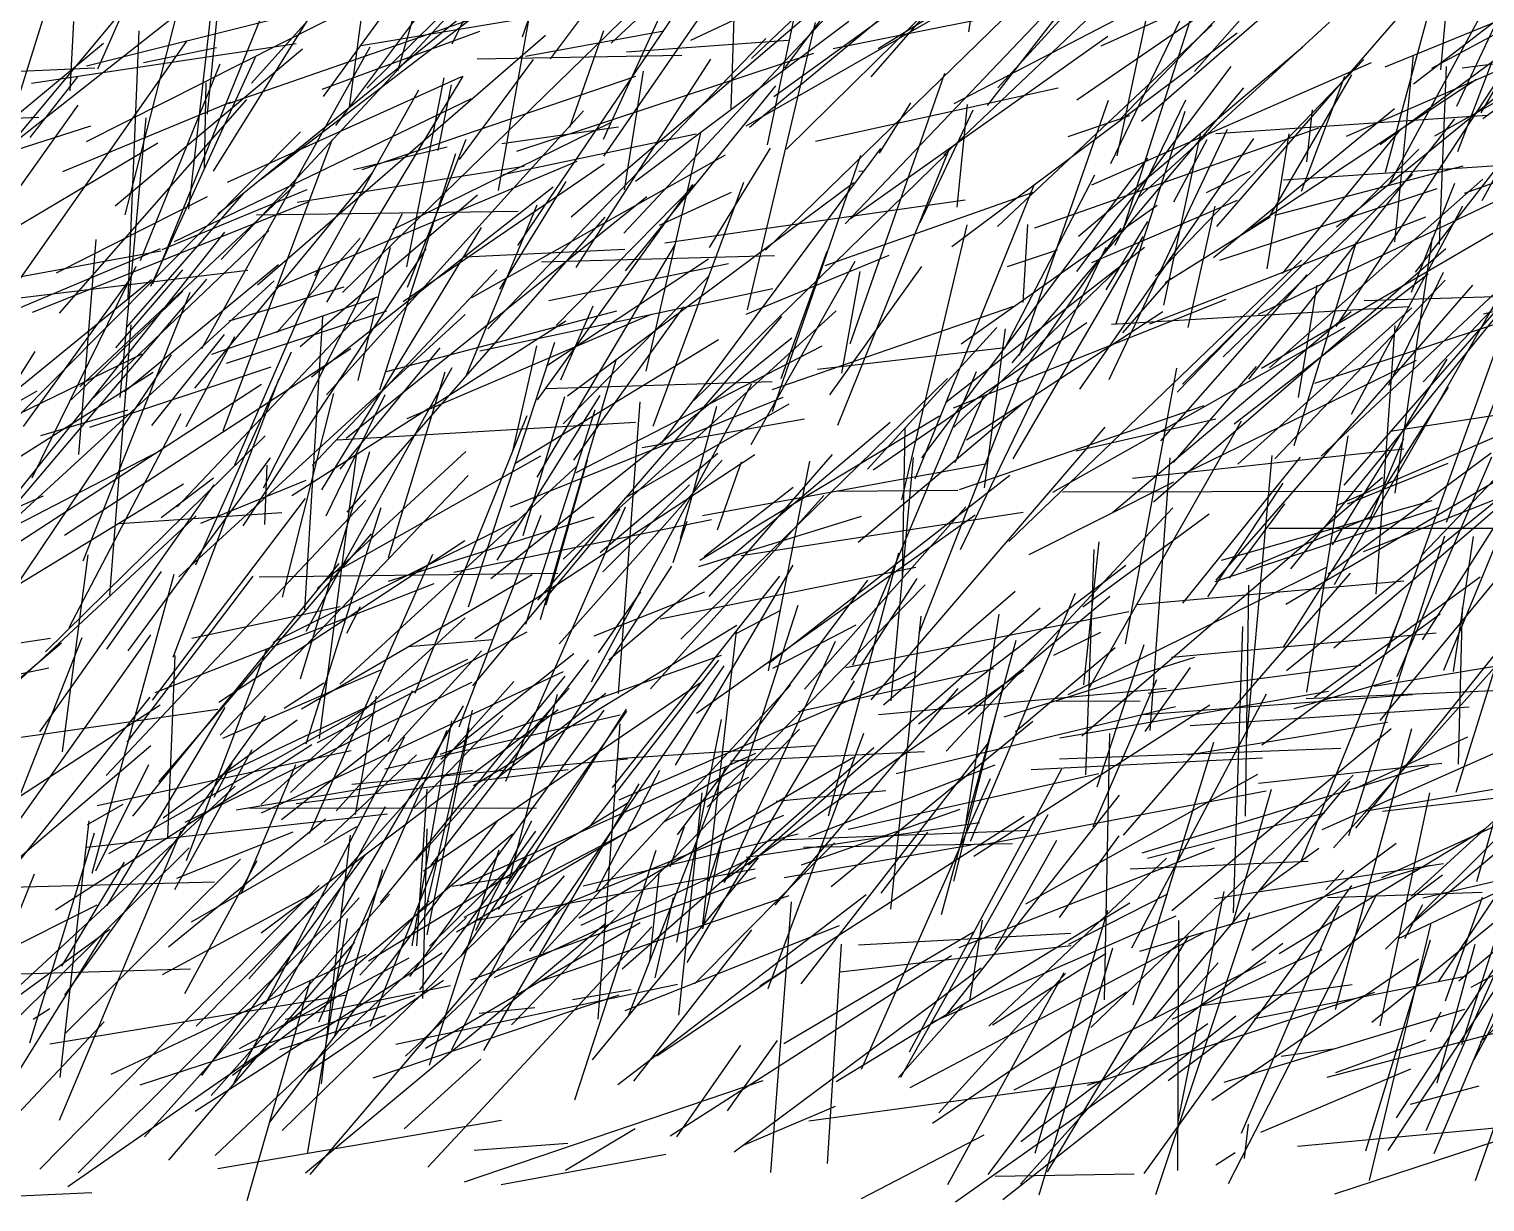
# Model space of a CAD drawing. Header units: metres. Extents: x 0 to 1019, y 0 to 619.
# Drawn here: x 715.5 to 811.9, y 0.5 to 78.1 of the extents above; entities that cross this region are included whole.
import ezdxf

# ---------------------------------------------------------------- set-up
doc = ezdxf.new("R2010")
doc.units = ezdxf.units.M

msp = doc.modelspace()

# ---------------------------------------------------------------- linework, layer by layer
at = {"color": 72}
for p, q in [((748.192, 77.597), (754.106, 94.63)), ((742.604, 70.066), (743.5, 74.413)), ((733.216, 26.878), (751.215, 29.12)), ((793.969, 20.604), (809.119, 22.911)), ((756.963, 15.35), (758.176, 20.668)), ((741.76, 10.694), (755.969, 19.004)), ((801.989, 9.089), (807.936, 11.245))]:
    msp.add_line(p, q, dxfattribs=at)
at = {"color": 24}
for p, q in [((771.257, 74.931), (787.878, 94.016)), ((793.901, 62.987), (805.871, 72.85)), ((794.954, 41.789), (798.624, 46.695)), ((744.327, 19.354), (755.728, 25.308))]:
    msp.add_line(p, q, dxfattribs=at)
at = {"color": 246}
for p, q in [((714.701, 73.057), (720.753, 92.556)), ((741.094, 34.185), (748.497, 52.548)), ((754.15, 27.947), (765.2, 41.914)), ((759.078, 16.356), (770.154, 34.983)), ((806.006, 6.08), (814.94, 19.74)), ((780.707, 7.936), (797.391, 16.431))]:
    msp.add_line(p, q, dxfattribs=at)
at = {"color": 82}
for p, q in [((737.893, 74.191), (756.505, 92.593)), ((707.308, 62.081), (722.108, 79.775)), ((727.159, 68.873), (727.269, 74.543)), ((736.207, 19.6), (744.282, 33.336)), ((717.917, 14.202), (731.186, 32.687)), ((791.134, 19.81), (805.661, 31.833)), ((764.971, 27.032), (772.223, 27.75)), ((801.443, 20.664), (811.665, 21.008))]:
    msp.add_line(p, q, dxfattribs=at)
at = {"color": 136}
for p, q in [((743.534, 77.133), (751.195, 92.703)), ((722.1, 60.29), (722.817, 77.994)), ((791.853, 54.609), (807.485, 70.168)), ((763.313, 50.621), (770.197, 62.741)), ((772.9, 28.872), (791.39, 33.293))]:
    msp.add_line(p, q, dxfattribs=at)
at = {"color": 14}
for p, q in [((750.039, 76.141), (762.944, 93.328)), ((731.93, 58.035), (737.456, 64.279)), ((710.414, 41.644), (727.304, 61.557)), ((707.42, 49.235), (716.074, 54.169)), ((762.311, 38.127), (765.271, 39.678)), ((720.811, 23.578), (738.033, 33.301)), ((719.412, 25.492), (721.765, 26.831))]:
    msp.add_line(p, q, dxfattribs=at)
at = {"color": 96}
for p, q in [((763.343, 76.159), (781.348, 93.29)), ((726.123, 66.197), (727.829, 81.253))]:
    msp.add_line(p, q, dxfattribs=at)
at = {"color": 85}
for p, q in [((777.72, 77.912), (780.017, 92.832)), ((728.775, 58.8), (736.395, 61.049)), ((753.195, 12.609), (754.646, 32.155)), ((810.934, 14.743), (816.162, 17.566))]:
    msp.add_line(p, q, dxfattribs=at)
at = {"color": 154}
for p, q in [((778.955, 73.045), (794.432, 93.011)), ((723.593, 61.105), (730.521, 76.234)), ((742.04, 9.569), (746.649, 23.813))]:
    msp.add_line(p, q, dxfattribs=at)
at = {"color": 86}
for p, q in [((792.634, 75.284), (808.181, 92.904)), ((797.96, 65.801), (810.405, 69.052)), ((809.302, 45.483), (815.14, 60.067)), ((703.299, 25.332), (717.696, 37.504)), ((770.424, 17.542), (784.466, 18.307))]:
    msp.add_line(p, q, dxfattribs=at)
at = {"color": 126}
msp.add_line((736.745, 72.967), (739.118, 90.577), dxfattribs=at)
at = {"color": 39}
for p, q in [((754.045, 77.175), (768.475, 90.617)), ((807.765, 54.765), (820.228, 67.887)), ((753.325, 43.473), (761.109, 50.045)), ((799.672, 22.992), (806.303, 39.41))]:
    msp.add_line(p, q, dxfattribs=at)
at = {"color": 57}
for p, q in [((761.988, 72.834), (762.538, 90.105)), ((727.341, 72.465), (728, 79.132)), ((764.693, 54.258), (780.684, 59.779)), ((784.333, 17.573), (790.872, 20.905)), ((710.065, 0.702), (719.701, 1.141))]:
    msp.add_line(p, q, dxfattribs=at)
at = {"color": 9}
for p, q in [((779.628, 74.207), (794.001, 89.943)), ((731.194, 13.618), (740.4, 31.31)), ((762.186, 3.842), (778.536, 16.02))]:
    msp.add_line(p, q, dxfattribs=at)
at = {"color": 239}
for p, q in [((735.029, 73.631), (746.539, 89.425)), ((719.116, 42.922), (726.211, 60.696)), ((785.264, 39.896), (793.614, 46.029))]:
    msp.add_line(p, q, dxfattribs=at)
at = {"color": 130}
for p, q in [((807.121, 74.489), (825.856, 88.872)), ((715.699, 74.52), (733.21, 77.149)), ((769.874, 65.576), (786.914, 77.636)), ((749.92, 60.138), (761.805, 62.585)), ((757.949, 4.892), (776.564, 16.834)), ((761.753, 6.558), (765.047, 11.208))]:
    msp.add_line(p, q, dxfattribs=at)
at = {"color": 38}
for p, q in [((727.754, 68.705), (740.107, 88.551)), ((712.297, 37.719), (724.975, 56.553)), ((725.867, 25.646), (744.841, 34.909))]:
    msp.add_line(p, q, dxfattribs=at)
at = {"color": 48}
for p, q in [((753.566, 69.693), (766.492, 88.446)), ((739.936, 75.328), (742.766, 85.092)), ((799.455, 4.226), (816.408, 5.787))]:
    msp.add_line(p, q, dxfattribs=at)
at = {"color": 143}
for p, q in [((764.803, 73.631), (784.446, 87.849)), ((773.281, 46.964), (777.612, 65.144))]:
    msp.add_line(p, q, dxfattribs=at)
at = {"color": 124}
for p, q in [((765.647, 70.158), (783.606, 87.889)), ((776.062, 69.771), (790.696, 83.642)), ((753.076, 21.105), (757.261, 29.076)), ((809.237, 13.828), (811.689, 20.678)), ((741.931, 2.834), (756.752, 18.714))]:
    msp.add_line(p, q, dxfattribs=at)
at = {"color": 222}
for p, q in [((771.719, 76.811), (789.373, 87.727)), ((796.88, 59.237), (812.948, 66.901)), ((811.328, 21.732), (816.777, 40.842))]:
    msp.add_line(p, q, dxfattribs=at)
at = {"color": 88}
for p, q in [((720.095, 75.481), (724.722, 85.882)), ((752.925, 37.975), (760.254, 40.887)), ((777.546, 25.634), (779.717, 39.399)), ((746.41, 28.495), (753.694, 34.172)), ((754.441, 29.86), (767.617, 30.716)), ((808.255, 11.801), (808.951, 13.091))]:
    msp.add_line(p, q, dxfattribs=at)
at = {"color": 252}
msp.add_line((735.83, 71.727), (746.985, 86.58), dxfattribs=at)
at = {"color": 245}
for p, q in [((805.568, 67.918), (815.468, 86.221)), ((721.234, 66.42), (733.642, 76.787)), ((740.532, 62.365), (742.994, 74.865)), ((746.697, 60.889), (751.073, 68.025)), ((801.838, 23.948), (819.228, 43.451)), ((755.55, 8.509), (763.368, 18.521))]:
    msp.add_line(p, q, dxfattribs=at)
at = {"color": 19}
msp.add_line((746.603, 67.427), (749.748, 85.066), dxfattribs=at)
at = {"color": 250}
for p, q in [((763.209, 71.619), (779.373, 85.032)), ((729.149, 49.27), (734.809, 62.294)), ((753.492, 42.202), (759.244, 47.947)), ((764.739, 35.824), (770.269, 38.688)), ((779.462, 17.225), (783.543, 24.451)), ((779.037, 12.154), (790.793, 23.269)), ((701.598, 10.942), (720.041, 20.169))]:
    msp.add_line(p, q, dxfattribs=at)
at = {"color": 160}
for p, q in [((787.097, 69.206), (794.839, 85.198)), ((760.086, 45.923), (778.916, 49.378)), ((799.233, 33.165), (805.686, 35.033)), ((728.029, 2.736), (746.8, 5.94))]:
    msp.add_line(p, q, dxfattribs=at)
at = {"color": 30}
for p, q in [((787.729, 72.151), (800.125, 85.044)), ((787.403, 63.808), (792.078, 73.418))]:
    msp.add_line(p, q, dxfattribs=at)
at = {"color": 189}
for p, q in [((808.341, 75.516), (826.884, 85.504)), ((736.525, 51.039), (756.406, 67.037)), ((761.087, 44.991), (762.675, 49.472)), ((730.757, 41.88), (750.526, 42.116)), ((763.882, 14.821), (781.382, 26.047)), ((745.311, 13.022), (749.001, 13.387))]:
    msp.add_line(p, q, dxfattribs=at)
at = {"color": 64}
for p, q in [((811.681, 66.77), (821.612, 84.956)), ((804.925, 70.474), (822.511, 83.476)), ((728.673, 67.985), (744.184, 74.971)), ((780.793, 31.637), (787.402, 37.199))]:
    msp.add_line(p, q, dxfattribs=at)
at = {"color": 181}
for p, q in [((753.549, 70.818), (759.843, 84.555)), ((706.93, 56.479), (718.793, 73.072)), ((731.87, 60.994), (751.792, 69.357)), ((723.7, 33.721), (733.833, 47.057)), ((744.351, 1.849), (764.11, 8.553))]:
    msp.add_line(p, q, dxfattribs=at)
at = {"color": 119}
for p, q in [((784.849, 73.417), (801.121, 84.578)), ((715.766, 59.375), (734.022, 66.665)), ((789.683, 58.607), (807.948, 65.69)), ((720.715, 20.128), (728.523, 33.22)), ((790.072, 1.018), (796.311, 19.672))]:
    msp.add_line(p, q, dxfattribs=at)
at = {"color": 200}
for p, q in [((809.997, 72.995), (815.53, 84.732)), ((765.537, 75.515), (770.481, 82.162)), ((768.746, 76.819), (784.189, 79.902)), ((757.607, 63.971), (777.465, 66.814))]:
    msp.add_line(p, q, dxfattribs=at)
at = {"color": 237}
for p, q in [((754.897, 64.606), (772.799, 83.733)), ((733.792, 39.7), (734.975, 59.086)), ((801.971, 13.261), (807.021, 31.832)), ((803.992, 26.396), (823.492, 29.725))]:
    msp.add_line(p, q, dxfattribs=at)
at = {"color": 2}
for p, q in [((762.989, 71.7), (782.44, 82.84)), ((801.761, 43.998), (809.353, 56.26)), ((785.46, 28.777), (786.008, 43.682)), ((755.219, 12.912), (761.633, 29.333)), ((758.529, 12.876), (760.067, 27.589)), ((806.145, 17.949), (819.86, 24.423))]:
    msp.add_line(p, q, dxfattribs=at)
at = {"color": 53}
for p, q in [((786.469, 76.999), (801.135, 83.591)), ((803.829, 43.55), (819.401, 49.711)), ((724.129, 28.319), (738.205, 44.715)), ((735.777, 11.529), (738.951, 22.525))]:
    msp.add_line(p, q, dxfattribs=at)
at = {"color": 144}
for p, q in [((787.52, 69.712), (790.364, 83.076)), ((801.477, 42.064), (812.275, 50.074)), ((764.898, 20.156), (777.004, 34.479)), ((788.497, 17.329), (797.407, 34.123)), ((767.13, 24.669), (779.459, 29.436)), ((801.421, 8.777), (815.405, 12.463))]:
    msp.add_line(p, q, dxfattribs=at)
at = {"color": 131}
for p, q in [((794.11, 65.037), (809.746, 83.072)), ((754.934, 67.477), (756.194, 75.326)), ((733.867, 30.837), (738.827, 46.448)), ((803.265, 27.877), (810.722, 31.3)), ((798.243, 16.961), (811.824, 25.178))]:
    msp.add_line(p, q, dxfattribs=at)
at = {"color": 44}
for p, q in [((805.257, 75.595), (824.028, 83.253)), ((751.164, 53.846), (770.098, 67.963))]:
    msp.add_line(p, q, dxfattribs=at)
at = {"color": 225}
for p, q in [((805.276, 68.638), (809.33, 83.575)), ((747.456, 12.246), (766.5, 31.801)), ((719.959, 22.416), (723.467, 29.456)), ((767.134, 5.901), (786.581, 8.54))]:
    msp.add_line(p, q, dxfattribs=at)
at = {"color": 87}
for p, q in [((808.943, 75.409), (809.63, 83.179)), ((742.044, 17.442), (747.03, 22.386)), ((701.52, 4.413), (720.884, 18.575)), ((715.815, 12.624), (716.916, 13.321))]:
    msp.add_line(p, q, dxfattribs=at)
at = {"color": 71}
msp.add_line((711.733, 68.399), (729.667, 82.51), dxfattribs=at)
at = {"color": 93}
for p, q in [((730.916, 68.19), (749.163, 82.137)), ((721.903, 65.806), (725.78, 80.857)), ((712.704, 58.731), (724.25, 63.579)), ((804.916, 32.361), (813.67, 42.969)), ((742.146, 22.809), (752.57, 36.379)), ((740.731, 15.427), (753.586, 33.047)), ((808.775, 15.076), (817.699, 28.432)), ((741.386, 14.548), (749.075, 25.046)), ((726.528, 6.532), (742.869, 17.005)), ((793.788, 7.258), (807.448, 16.607))]:
    msp.add_line(p, q, dxfattribs=at)
at = {"color": 183}
for p, q in [((747.873, 63.785), (760.193, 81.923)), ((710.843, 62.724), (724.06, 70.578)), ((744.396, 63.038), (754.96, 63.549)), ((807.713, 37.703), (815.084, 49.296)), ((766.842, 34.445), (777.515, 46.493)), ((719.718, 22.276), (725.15, 42.058)), ((783.329, 36.695), (786.438, 38.218)), ((789.568, 34.173), (803.641, 36.021)), ((792.349, 32.028), (810.816, 33.277)), ((778.986, 2.342), (783.348, 8.14))]:
    msp.add_line(p, q, dxfattribs=at)
at = {"color": 27}
for p, q in [((769.526, 65.221), (786.316, 82.806)), ((756.658, 34.473), (768.124, 47.26)), ((725.962, 23.115), (731.276, 37.119))]:
    msp.add_line(p, q, dxfattribs=at)
at = {"color": 76}
for p, q in [((723.738, 61.243), (731.726, 80.926)), ((772.071, 33.4), (780.768, 40.926))]:
    msp.add_line(p, q, dxfattribs=at)
at = {"color": 79}
for p, q in [((728.034, 65.885), (747.419, 81.579)), ((780.88, 54.828), (787.797, 64.928)), ((787.243, 46.157), (803.003, 59.425)), ((783.279, 47.465), (802.608, 58.38)), ((749.367, 39.057), (754.401, 56.288)), ((728.099, 33.589), (744.369, 44.269)), ((776.149, 12.797), (787.678, 27.429))]:
    msp.add_line(p, q, dxfattribs=at)
at = {"color": 196}
for p, q in [((730.266, 74.519), (736.626, 81.649)), ((811.763, 59.274), (830.508, 63.689)), ((735.299, 41.921), (749.39, 49.864)), ((771.904, 20.96), (775.011, 24.978)), ((733.97, 3.706), (736.611, 19.277))]:
    msp.add_line(p, q, dxfattribs=at)
at = {"color": 7}
for p, q in [((759.315, 77.377), (768.792, 81.852)), ((774.431, 38.174), (781.035, 55.007)), ((731.682, 37.558), (747.779, 45.581))]:
    msp.add_line(p, q, dxfattribs=at)
at = {"color": 115}
for p, q in [((811.71, 72.196), (824.015, 81.108)), ((807.647, 43.293), (821.823, 58.07)), ((712.741, 42.793), (730.93, 54.611))]:
    msp.add_line(p, q, dxfattribs=at)
at = {"color": 229}
for p, q in [((764.389, 70.445), (766.506, 80.521)), ((781.828, 29.137), (797.129, 29.901)), ((804.367, 12.424), (818.619, 24.055))]:
    msp.add_line(p, q, dxfattribs=at)
at = {"color": 49}
for p, q in [((789.141, 72.003), (798.798, 80.387)), ((709.904, 68.414), (720.478, 77.163)), ((748.378, 76.305), (757.54, 77.982)), ((707.731, 17.209), (723.591, 30.709)), ((759.574, 14.95), (768.83, 24.282))]:
    msp.add_line(p, q, dxfattribs=at)
at = {"color": 213}
for p, q in [((719.339, 70.674), (737.319, 79.719)), ((733.476, 57.1), (745.207, 67.142)), ((800.068, 34.243), (802.811, 51.199)), ((773.779, 10.466), (783.854, 29.176)), ((782.366, 0.987), (787.249, 17.342))]:
    msp.add_line(p, q, dxfattribs=at)
at = {"color": 171}
for p, q in [((719.34, 75.677), (732.867, 79.052)), ((805.081, 26.374), (824.166, 28.601)), ((726.979, 8.901), (737.792, 23.501)), ((733.918, 9.097), (742.956, 15.205))]:
    msp.add_line(p, q, dxfattribs=at)
at = {"color": 187}
for p, q in [((728.26, 62.849), (743.7, 79.466)), ((734.273, 49.234), (746.495, 62.186)), ((805.506, 54.549), (809.12, 62.016)), ((768.435, 26.061), (773.075, 43.453)), ((722.905, 8.262), (741.084, 14.206))]:
    msp.add_line(p, q, dxfattribs=at)
at = {"color": 209}
for p, q in [((728.732, 73.182), (746.198, 79.237)), ((713.962, 52.206), (723.03, 56.61)), ((705.822, 42.632), (716.508, 47.233)), ((809.764, 35.607), (811.104, 44.536)), ((758.317, 29.424), (766.095, 42.649)), ((761.553, 21.655), (768.884, 37.625))]:
    msp.add_line(p, q, dxfattribs=at)
at = {"color": 103}
for p, q in [((736.276, 60.677), (755.543, 79.443)), ((764.26, 63.472), (779.955, 78.765)), ((802.086, 46.602), (819.875, 54.332)), ((756.107, 50.423), (766.835, 52.324)), ((794.9, 1.756), (804.678, 20.831))]:
    msp.add_line(p, q, dxfattribs=at)
at = {"color": 46}
for p, q in [((787.881, 64.696), (792.714, 79.775)), ((782.099, 3.75), (786.915, 19.822))]:
    msp.add_line(p, q, dxfattribs=at)
at = {"color": 42}
msp.add_line((802.69, 71.02), (821.099, 79.018), dxfattribs=at)
at = {"color": 150}
for p, q in [((718.263, 74.006), (718.5, 78.6)), ((730.599, 65.82), (747.891, 66.054)), ((791.96, 48.712), (807.322, 56.198)), ((718.784, 2.443), (735.524, 19.15)), ((791.537, 2.598), (791.594, 19.135))]:
    msp.add_line(p, q, dxfattribs=at)
at = {"color": 95}
for p, q in [((737.523, 77.022), (747.971, 78.766)), ((745.372, 56.818), (764.739, 60.933)), ((707.307, 33.872), (716.854, 35.857))]:
    msp.add_line(p, q, dxfattribs=at)
at = {"color": 6}
for p, q in [((751.307, 71.611), (753.562, 78.012)), ((747.541, 50.183), (749.126, 57.158))]:
    msp.add_line(p, q, dxfattribs=at)
at = {"color": 110}
for p, q in [((751.403, 65.673), (766.637, 78.688)), ((713.976, 46.433), (728.496, 64.661)), ((730.087, 15.29), (747.624, 34.945)), ((749.528, 17.006), (765.921, 34.711))]:
    msp.add_line(p, q, dxfattribs=at)
at = {"color": 18}
for p, q in [((755.668, 68.032), (769.77, 78.629)), ((769.854, 57.278), (776.128, 75.18)), ((749.752, 40.022), (752.495, 49.616))]:
    msp.add_line(p, q, dxfattribs=at)
at = {"color": 77}
for p, q in [((763.06, 59.532), (767.562, 78.539)), ((746.884, 68.478), (759.665, 71.17)), ((719.562, 53.481), (731.399, 64.786)), ((752.751, 34.919), (763.351, 54.651)), ((760.207, 43.209), (766.085, 47.799)), ((758.443, 24.818), (771.033, 41.647))]:
    msp.add_line(p, q, dxfattribs=at)
at = {"color": 62}
for p, q in [((776.733, 73.173), (787.374, 78.683)), ((789.283, 32.768), (807.071, 34.089))]:
    msp.add_line(p, q, dxfattribs=at)
at = {"color": 92}
for p, q in [((779.619, 65.039), (793.814, 78.374)), ((803.857, 60.143), (816.682, 60.528)), ((808.704, 8.406), (811.215, 17.583))]:
    msp.add_line(p, q, dxfattribs=at)
at = {"color": 26}
for p, q in [((788.943, 66.965), (801.578, 78.565)), ((710.702, 38.857), (725.758, 48.016))]:
    msp.add_line(p, q, dxfattribs=at)
at = {"color": 188}
for p, q in [((808.535, 71.042), (821.749, 78.382)), ((740.294, 60.082), (753.584, 69.191)), ((721.29, 57.024), (725.723, 62.175)), ((798.678, 40.056), (815.903, 50.178))]:
    msp.add_line(p, q, dxfattribs=at)
at = {"color": 81}
for p, q in [((712.128, 57.56), (725.972, 77.3)), ((732.92, 47.256), (751.045, 58.809)), ((748.682, 17.119), (761.516, 35.988)), ((732.836, 27.606), (738.506, 32.976))]:
    msp.add_line(p, q, dxfattribs=at)
at = {"color": 214}
for p, q in [((730.65, 61.176), (749.701, 77.697)), ((734.446, 61.774), (741.337, 74.078)), ((777.09, 47.644), (793.272, 53.212)), ((775.223, 12.39), (791.432, 19.451)), ((785.557, 8.253), (804.575, 14.406))]:
    msp.add_line(p, q, dxfattribs=at)
at = {"color": 165}
for p, q in [((734.925, 74.131), (745.355, 77.959)), ((718.834, 49.972), (719.976, 64.174)), ((748.065, 19.029), (765.485, 26.106))]:
    msp.add_line(p, q, dxfattribs=at)
at = {"color": 69}
for p, q in [((745.897, 58.267), (764.28, 77.475)), ((769.318, 55.351), (770.529, 62.067)), ((717.751, 30.305), (719.445, 43.317))]:
    msp.add_line(p, q, dxfattribs=at)
at = {"color": 253}
for p, q in [((755.061, 76.584), (765.751, 77.372)), ((735.857, 26.387), (745.484, 36.98))]:
    msp.add_line(p, q, dxfattribs=at)
at = {"color": 231}
for p, q in [((776.588, 63.714), (795.463, 77.861)), ((796.23, 54.948), (809.873, 72.157)), ((739.325, 41.59), (752.918, 45.839)), ((805.036, 21.977), (822.101, 29.748)), ((783.72, 19.337), (787.65, 24.751))]:
    msp.add_line(p, q, dxfattribs=at)
at = {"color": 10}
for p, q in [((810.337, 75.535), (828.9, 77.922)), ((791.242, 49.426), (796.745, 55.783)), ((739.09, 29.165), (754.643, 32.752)), ((810.325, 10.947), (815.798, 28.04))]:
    msp.add_line(p, q, dxfattribs=at)
at = {"color": 163}
for p, q in [((723.111, 75.889), (727.94, 76.875)), ((725.351, 46.503), (738.465, 60.344))]:
    msp.add_line(p, q, dxfattribs=at)
at = {"color": 238}
for p, q in [((726.984, 56.965), (738.119, 76.924)), ((717.364, 61.981), (727.339, 67.032))]:
    msp.add_line(p, q, dxfattribs=at)
at = {"color": 121}
for p, q in [((745.197, 76.135), (758.735, 76.372)), ((724.347, 63.522), (733.937, 67.486)), ((786.805, 60.854), (789.546, 65.367)), ((734.61, 41.102), (744.43, 50.169)), ((743.642, 42.185), (760.683, 45.67)), ((758.399, 17.702), (761.34, 32.425))]:
    msp.add_line(p, q, dxfattribs=at)
at = {"color": 249}
msp.add_line((747.808, 70.02), (767.457, 76.502), dxfattribs=at)
at = {"color": 73}
for p, q in [((751.734, 62.321), (760.641, 76.101)), ((801.027, 49.861), (820.166, 67.821)), ((798.722, 35.681), (817.832, 51.174)), ((785.788, 12.064), (803.14, 28.762))]:
    msp.add_line(p, q, dxfattribs=at)
at = {"color": 169}
for p, q in [((784.963, 64.402), (799.806, 76.917)), ((777.201, 57.291), (790.179, 66.448)), ((720.05, 26.741), (736.854, 30.377)), ((773.056, 8.762), (777.385, 13.598))]:
    msp.add_line(p, q, dxfattribs=at)
at = {"color": 155}
for p, q in [((790.038, 61.758), (803.845, 76.079)), ((807.27, 62.032), (814.095, 70.798)), ((760.55, 63.65), (764.587, 70.224)), ((806.656, 18.652), (818.734, 28.808))]:
    msp.add_line(p, q, dxfattribs=at)
at = {"color": 45}
for p, q in [((802.043, 65.025), (816.652, 76.949)), ((795.214, 19.655), (795.832, 38.596)), ((786.204, 27.975), (789.309, 37.394)), ((717.942, 11.663), (729.535, 23.196)), ((739.799, 10.954), (758.442, 14.924))]:
    msp.add_line(p, q, dxfattribs=at)
at = {"color": 60}
for p, q in [((805.897, 64.037), (807.125, 76.367)), ((780.58, 56.016), (795.897, 74.204)), ((736.581, 46.145), (753.648, 65.656)), ((778.742, 47.757), (780.13, 58.264)), ((778.362, 24.112), (797.386, 27.715)), ((709.298, 15.457), (726.224, 15.945)), ((740.353, 5.365), (745.427, 9.97))]:
    msp.add_line(p, q, dxfattribs=at)
at = {"color": 129}
for p, q in [((811.606, 72.566), (814.07, 76.83)), ((710.111, 10.398), (729.18, 28.03))]:
    msp.add_line(p, q, dxfattribs=at)
at = {"color": 17}
for p, q in [((700.087, 74.641), (719.885, 75.535)), ((713.119, 44.343), (731.766, 61.454)), ((806.037, 35.278), (812.314, 49.807)), ((804.536, 34.638), (822.208, 37.585)), ((725.185, 21.183), (730.308, 30.454))]:
    msp.add_line(p, q, dxfattribs=at)
at = {"color": 146}
for p, q in [((722.924, 62.793), (728.193, 75.797)), ((797.448, 62.239), (798.892, 71.172)), ((762.988, 59.238), (772.432, 63.152)), ((768.601, 21.38), (781.957, 32.327))]:
    msp.add_line(p, q, dxfattribs=at)
at = {"color": 29}
for p, q in [((744.022, 69.48), (748.919, 76.079)), ((808.841, 63.851), (809.306, 75.633)), ((726.571, 42.667), (732.912, 56.751)), ((749.744, 54.319), (764.702, 54.796)), ((709.418, 30.487), (728.027, 33.109))]:
    msp.add_line(p, q, dxfattribs=at)
at = {"color": 51}
for p, q in [((784.851, 62.074), (795.069, 75.622)), ((725.454, 41.863), (744.397, 59.213)), ((722.093, 36.97), (731.517, 49.739)), ((764.458, 35.66), (767.189, 49.511))]:
    msp.add_line(p, q, dxfattribs=at)
at = {"color": 177}
for p, q in [((785.852, 67.805), (804.354, 75.897)), ((746.332, 15.377), (763.29, 23.237))]:
    msp.add_line(p, q, dxfattribs=at)
at = {"color": 185}
for p, q in [((810.054, 70.001), (812.331, 75.947)), ((803.037, 52.621), (810.385, 66.408)), ((741.603, 13.993), (741.882, 25.209)), ((732.494, 12.626), (743.421, 14.835))]:
    msp.add_line(p, q, dxfattribs=at)
at = {"color": 159}
for p, q in [((715.621, 70.932), (718.77, 74.95)), ((744.839, 60.337), (761.621, 69.779))]:
    msp.add_line(p, q, dxfattribs=at)
at = {"color": 226}
for p, q in [((735.236, 60.03), (744.261, 74.978)), ((783.708, 29.826), (802.324, 30.548))]:
    msp.add_line(p, q, dxfattribs=at)
at = {"color": 8}
for p, q in [((737.572, 68.81), (755.69, 74.996)), ((801.895, 41.369), (812.493, 59.883)), ((728.604, 56.005), (739.21, 59.468)), ((743.99, 31.96), (749.415, 45.956)), ((746.775, 1.678), (757.671, 3.696))]:
    msp.add_line(p, q, dxfattribs=at)
at = {"color": 198}
for p, q in [((755.004, 62.1), (764.95, 74.357)), ((781.482, 20.234), (796.828, 28.824))]:
    msp.add_line(p, q, dxfattribs=at)
at = {"color": 35}
for p, q in [((767.568, 70.695), (783.62, 74.224)), ((758.637, 44.415), (761.033, 53.158)), ((751.644, 7.273), (757.037, 23.784)), ((733.836, 2.459), (753.691, 18.955))]:
    msp.add_line(p, q, dxfattribs=at)
at = {"color": 179}
for p, q in [((796.388, 64.956), (811.304, 74.779)), ((708.415, 15.012), (723.564, 33.913)), ((789.315, 2.417), (803.056, 21.45)), ((714.579, 8.712), (720.576, 18.379))]:
    msp.add_line(p, q, dxfattribs=at)
at = {"color": 204}
for p, q in [((797.592, 65.674), (803.051, 75.063)), ((762.644, 43.287), (781.315, 46.151))]:
    msp.add_line(p, q, dxfattribs=at)
at = {"color": 202}
for p, q in [((799.728, 67.383), (802.59, 74.992)), ((783.918, 47.491), (803.716, 47.541)), ((758.148, 42.821), (759.084, 45.548)), ((737.139, 26.152), (738.534, 33.968)), ((717.289, 19.856), (734.247, 30.783))]:
    msp.add_line(p, q, dxfattribs=at)
at = {"color": 164}
for p, q in [((802.006, 58.42), (812.725, 74.762)), ((805.591, 51.51), (816.675, 53.204)), ((794.416, 42.967), (808.371, 46.918)), ((760.401, 26.645), (774.83, 41.343)), ((743.508, 21.415), (747.355, 22)), ((777.779, 13.836), (778.624, 19.156))]:
    msp.add_line(p, q, dxfattribs=at)
at = {"color": 90}
for p, q in [((717.551, 59.304), (729.941, 73.438)), ((759.698, 32.862), (778.127, 45.979)), ((763.147, 22.814), (782.426, 39.832)), ((744.989, 3.941), (751.18, 4.413))]:
    msp.add_line(p, q, dxfattribs=at)
at = {"color": 166}
for p, q in [((717.782, 68.672), (728.903, 73.296)), ((810.501, 67.237), (823.64, 71.937)), ((750.618, 37.444), (761.386, 49.597)), ((793.533, 40.538), (798.496, 48.059))]:
    msp.add_line(p, q, dxfattribs=at)
at = {"color": 206}
for p, q in [((725.168, 64.054), (744.804, 73.513)), ((761.936, 29.7), (774.785, 30.315))]:
    msp.add_line(p, q, dxfattribs=at)
at = {"color": 89}
for p, q in [((771.802, 69.899), (773.87, 73.221)), ((720.97, 8.977), (737.854, 16.92))]:
    msp.add_line(p, q, dxfattribs=at)
at = {"color": 120}
for p, q in [((781.067, 56.502), (786.949, 73.4)), ((785.699, 34.545), (795.749, 52.186)), ((724.406, 25.943), (733.273, 32.424)), ((797.039, 5.14), (806.959, 9.339))]:
    msp.add_line(p, q, dxfattribs=at)
at = {"color": 80}
for p, q in [((713.146, 72.145), (716.188, 72.269)), ((777.558, 50.924), (790.556, 59.43)), ((790.894, 8.551), (809.042, 22.155))]:
    msp.add_line(p, q, dxfattribs=at)
at = {"color": 203}
for p, q in [((721.563, 53.728), (723.283, 72.238)), ((809.134, 35.707), (817.006, 54.782)), ((801.913, 1.066), (821.381, 7.458))]:
    msp.add_line(p, q, dxfattribs=at)
at = {"color": 58}
msp.add_line((735.21, 53.911), (752.216, 72.697), dxfattribs=at)
at = {"color": 215}
for p, q in [((774.496, 65.305), (777.992, 72.768)), ((723.665, 51.889), (728.481, 57.906)), ((732.421, 33.188), (735.044, 34.851)), ((735.076, 24.326), (741.168, 30.092)), ((729.587, 20.952), (733.19, 29.465)), ((781.15, 4.522), (798.495, 17.642)), ((803.985, 3.897), (808.253, 17.863))]:
    msp.add_line(p, q, dxfattribs=at)
at = {"color": 197}
for p, q in [((776.936, 66.311), (777.621, 73.105)), ((734.621, 30.911), (748.505, 38.231)), ((742.786, 29.821), (751.575, 36.811))]:
    msp.add_line(p, q, dxfattribs=at)
at = {"color": 186}
for p, q in [((784.286, 70.996), (788.36, 72.378)), ((753.224, 36.836), (756.024, 40.889)), ((737.997, 16.466), (755.108, 26.903)), ((729.969, 0.615), (734.164, 15.19))]:
    msp.add_line(p, q, dxfattribs=at)
at = {"color": 99}
for p, q in [((787.465, 58.621), (792.016, 72.671)), ((729.702, 45.249), (741.808, 63.563)), ((743.823, 18.382), (763.236, 29.768))]:
    msp.add_line(p, q, dxfattribs=at)
at = {"color": 139}
for p, q in [((794.05, 71.191), (812.002, 72.395)), ((788.082, 37.447), (791.48, 55.68)), ((754.58, 27.115), (774.261, 35.627))]:
    msp.add_line(p, q, dxfattribs=at)
at = {"color": 52}
for p, q in [((800.071, 69.329), (800.439, 72.761)), ((802.539, 47.938), (819.837, 67.808)), ((738.101, 12.143), (742.543, 23.262)), ((734.132, 2.353), (750.959, 22.107))]:
    msp.add_line(p, q, dxfattribs=at)
at = {"color": 63}
for p, q in [((699.998, 65.398), (719.638, 71.707)), ((714.375, 52.053), (733.511, 71.31)), ((769.052, 51.906), (776.455, 70.243)), ((721.868, 54.139), (732.048, 62.522)), ((716.925, 10.985), (736.571, 14.221))]:
    msp.add_line(p, q, dxfattribs=at)
at = {"color": 25}
for p, q in [((739.617, 64.848), (754.026, 71.93)), ((722.4, 26.043), (736.05, 42.748)), ((725.323, 21.947), (733.016, 24.998))]:
    msp.add_line(p, q, dxfattribs=at)
at = {"color": 242}
for p, q in [((746.819, 70.525), (754.533, 71.626)), ((769.202, 15.746), (784.485, 17.478))]:
    msp.add_line(p, q, dxfattribs=at)
at = {"color": 236}
for p, q in [((782.084, 64.957), (800.865, 71.571)), ((783.73, 31.222), (801.514, 34.3)), ((740.979, 26.571), (746.883, 32.697))]:
    msp.add_line(p, q, dxfattribs=at)
at = {"color": 107}
msp.add_line((787.006, 54.918), (794.815, 71.485), dxfattribs=at)
at = {"color": 67}
for p, q in [((798.46, 61.925), (806.282, 71.476)), ((736.116, 48.989), (742.733, 57.009)), ((788.538, 48.404), (806.494, 50.34))]:
    msp.add_line(p, q, dxfattribs=at)
at = {"color": 173}
for p, q in [((728.392, 51.527), (735.588, 70.783)), ((762.992, 23.328), (778.409, 25.625)), ((709.577, 0.811), (720.515, 12.444))]:
    msp.add_line(p, q, dxfattribs=at)
at = {"color": 75}
for p, q in [((737.015, 68.821), (743.212, 70.317)), ((809.956, 27.637), (815.637, 45.837)), ((775.301, 5.728), (788.132, 14.417))]:
    msp.add_line(p, q, dxfattribs=at)
at = {"color": 161}
msp.add_line((740.569, 61.031), (744.463, 70.825), dxfattribs=at)
at = {"color": 217}
for p, q in [((756.365, 55.471), (759.992, 71.237)), ((797.078, 55.662), (814.842, 66.053))]:
    msp.add_line(p, q, dxfattribs=at)
at = {"color": 113}
for p, q in [((785.064, 54.276), (796.572, 70.868)), ((799.02, 42.41), (815.209, 62.3))]:
    msp.add_line(p, q, dxfattribs=at)
at = {"color": 118}
for p, q in [((790.612, 59.83), (793.061, 71.215)), ((752.691, 25.399), (761.183, 36.357)), ((804.224, 1.941), (808.274, 18.872))]:
    msp.add_line(p, q, dxfattribs=at)
at = {"color": 59}
for p, q in [((791.278, 66.67), (793.488, 70.806)), ((728.371, 31.202), (738.817, 35.719)), ((778.043, 23.391), (793.645, 33.414))]:
    msp.add_line(p, q, dxfattribs=at)
at = {"color": 65}
for p, q in [((738.745, 54.241), (743.783, 69.877)), ((790.706, 61.332), (797.645, 65.673)), ((787.155, 58.576), (806.792, 59.741)), ((764.443, 14.643), (770.758, 31.535)), ((764.533, 24.459), (781.751, 25.114))]:
    msp.add_line(p, q, dxfattribs=at)
at = {"color": 28}
for p, q in [((757.412, 50.728), (771.882, 70.194)), ((792.214, 58.365), (793.998, 66.389)), ((777.831, 24.382), (784.774, 40.786)), ((746.593, 19.88), (755.058, 33.111)), ((781.134, 1.694), (794.196, 16.351))]:
    msp.add_line(p, q, dxfattribs=at)
at = {"color": 4}
for p, q in [((759.519, 53.542), (776.214, 69.835)), ((746.085, 41.768), (766.005, 57.67)), ((734.768, 31.183), (737.224, 50.066)), ((741.777, 19.783), (744.876, 33.056)), ((714.501, 12.393), (726.125, 23.942)), ((811.227, 1.943), (816.82, 17.906)), ((791.16, 12.622), (801.084, 17.218))]:
    msp.add_line(p, q, dxfattribs=at)
at = {"color": 34}
for p, q in [((764.716, 52.799), (770.559, 69.756)), ((714.572, 54.127), (723.634, 61.536)), ((752.82, 9.917), (763.795, 23.296))]:
    msp.add_line(p, q, dxfattribs=at)
at = {"color": 33}
for p, q in [((774.607, 49.733), (789.548, 69.556)), ((787.892, 58.007), (791.067, 61.651)), ((798.375, 10.167), (801.787, 10.656))]:
    msp.add_line(p, q, dxfattribs=at)
at = {"color": 32}
msp.add_line((798.537, 68.12), (817.175, 69.396), dxfattribs=at)
at = {"color": 190}
for p, q in [((726.511, 54.348), (738.268, 68.595)), ((718.897, 54.44), (733.143, 67.793)), ((785.318, 34.739), (786.344, 44.186)), ((773.218, 8.771), (782.97, 26.15)), ((776.325, 1.681), (784.025, 15.699))]:
    msp.add_line(p, q, dxfattribs=at)
at = {"color": 117}
for p, q in [((733.276, 66.661), (748.289, 69.022)), ((742.747, 30.144), (761.36, 36.689)), ((729.112, 8.421), (739.123, 26.675))]:
    msp.add_line(p, q, dxfattribs=at)
at = {"color": 66}
for p, q in [((770.432, 68.712), (770.757, 68.73)), ((722.026, 30.945), (730.373, 41.919))]:
    msp.add_line(p, q, dxfattribs=at)
at = {"color": 104}
for p, q in [((780.085, 57.001), (786.054, 68.458)), ((801.087, 25.152), (819.483, 33.329)), ((811.14, 9.939), (820.225, 26.854))]:
    msp.add_line(p, q, dxfattribs=at)
at = {"color": 116}
for p, q in [((793.439, 67.297), (796.32, 68.713)), ((789.702, 31.704), (791.038, 49.752)), ((711.974, 21.644), (723.595, 38.033)), ((768.947, 8.498), (788.353, 20.304))]:
    msp.add_line(p, q, dxfattribs=at)
at = {"color": 94}
for p, q in [((794.547, 56.42), (807.06, 68.478)), ((754.977, 47.099), (765.832, 53.305)), ((789.367, 31.651), (792.385, 35.878)), ((806.995, 20.748), (819.593, 32.276)), ((760.11, 18.6), (761.36, 24.295)), ((751.49, 13.916), (755.377, 14.578))]:
    msp.add_line(p, q, dxfattribs=at)
at = {"color": 108}
for p, q in [((734.22, 55.089), (750.205, 67.662)), ((727.634, 56.601), (738.626, 60.397)), ((745.095, 18.498), (748.804, 25.741)), ((791.571, 5.84), (794.611, 21.067))]:
    msp.add_line(p, q, dxfattribs=at)
at = {"color": 212}
for p, q in [((749.189, 53.589), (759.465, 67.823)), ((749.763, 55.829), (760.494, 62.9)), ((760.524, 40.56), (768.689, 49.959)), ((760.512, 21.753), (766.422, 39.987)), ((765.493, 21.988), (777.862, 24.155)), ((779.287, 12.252), (786.792, 16.976))]:
    msp.add_line(p, q, dxfattribs=at)
at = {"color": 235}
for p, q in [((750.424, 58.487), (759.602, 67.85)), ((718.319, 53.575), (725.721, 60.775)), ((728.181, 31.403), (744.582, 48.567))]:
    msp.add_line(p, q, dxfattribs=at)
at = {"color": 218}
for p, q in [((756.827, 51.838), (762.829, 67.969)), ((739.191, 55.459), (754.418, 59.474)), ((764.62, 2.482), (765.982, 20.381))]:
    msp.add_line(p, q, dxfattribs=at)
at = {"color": 137}
for p, q in [((774.173, 48.346), (782.049, 67.833)), ((757.254, 65.14), (762.014, 67.312)), ((709.13, 45.933), (715.938, 56.785))]:
    msp.add_line(p, q, dxfattribs=at)
at = {"color": 125}
for p, q in [((794.327, 62.82), (808.689, 67.557)), ((746.508, 42.963), (753.329, 53.872))]:
    msp.add_line(p, q, dxfattribs=at)
at = {"color": 114}
for p, q in [((797.6, 55.705), (811.721, 68.183)), ((807.972, 5.243), (812.696, 16.08))]:
    msp.add_line(p, q, dxfattribs=at)
at = {"color": 255}
for p, q in [((807.003, 60.707), (809.873, 67.918)), ((780.281, 62.407), (783.579, 63.51)), ((716.329, 51.21), (722.081, 52.912))]:
    msp.add_line(p, q, dxfattribs=at)
at = {"color": 47}
for p, q in [((722.01, 58.379), (729.762, 67.247)), ((799.229, 50.566), (803.368, 64.021))]:
    msp.add_line(p, q, dxfattribs=at)
at = {"color": 192}
for p, q in [((744.476, 55.217), (749.167, 66.469)), ((747.08, 28.366), (754.998, 46.506))]:
    msp.add_line(p, q, dxfattribs=at)
at = {"color": 207}
for p, q in [((768.212, 62.456), (781.972, 67.308)), ((747.402, 46.491), (765.44, 53.753)), ((775.9, 19.546), (780.835, 37.687))]:
    msp.add_line(p, q, dxfattribs=at)
at = {"color": 241}
for p, q in [((785.843, 62.671), (795.49, 66.795)), ((777.672, 32.819), (787.039, 40.583))]:
    msp.add_line(p, q, dxfattribs=at)
at = {"color": 168}
for p, q in [((731.05, 47.756), (740.244, 65.91)), ((744.104, 21.444), (763.631, 30.204)), ((789.029, 17.112), (808.203, 22.803)), ((732.131, 10.609), (739.155, 12.869))]:
    msp.add_line(p, q, dxfattribs=at)
at = {"color": 216}
for p, q in [((734.905, 47.623), (745.469, 64.984)), ((776.21, 30.332), (791.212, 46.428)), ((805.272, 17.254), (821.948, 33.9)), ((796.44, 17.176), (805.99, 24.259)), ((758.391, 4.834), (762.639, 10.907)), ((770.622, 0.746), (778.717, 4.957))]:
    msp.add_line(p, q, dxfattribs=at)
at = {"color": 111}
for p, q in [((781.302, 60.018), (781.621, 65.185)), ((796.105, 31.191), (797.775, 49.893)), ((698.241, 35.065), (716.97, 37.814))]:
    msp.add_line(p, q, dxfattribs=at)
at = {"color": 70}
for p, q in [((737.317, 54.854), (739.453, 63.643)), ((719.37, 23.988), (739.257, 26.194)), ((725.854, 14.323), (730.644, 23.112))]:
    msp.add_line(p, q, dxfattribs=at)
at = {"color": 98}
for p, q in [((749.16, 48.466), (758.302, 63.884)), ((747.131, 21.54), (755.084, 32.993))]:
    msp.add_line(p, q, dxfattribs=at)
at = {"color": 145}
for p, q in [((776.182, 53.424), (789.34, 63.68)), ((708.427, 23.141), (724.226, 33.395))]:
    msp.add_line(p, q, dxfattribs=at)
at = {"color": 12}
for p, q in [((777.159, 43.685), (786.807, 63.676)), ((798.528, 37.222), (809.435, 54.419))]:
    msp.add_line(p, q, dxfattribs=at)
at = {"color": 142}
for p, q in [((780.653, 49.672), (789.236, 64.387)), ((747.69, 49.362), (761.151, 57.577)), ((766.432, 32.954), (779.363, 35.815))]:
    msp.add_line(p, q, dxfattribs=at)
at = {"color": 74}
for p, q in [((789.918, 46.838), (809.261, 63.595)), ((758.66, 37.748), (776.311, 54.985)), ((745.036, 37.801), (763.565, 49.96)), ((728.467, 28.825), (744.564, 36.419))]:
    msp.add_line(p, q, dxfattribs=at)
at = {"color": 232}
for p, q in [((805.926, 47.416), (808.38, 64.312)), ((802.842, 24.76), (809.195, 44.578)), ((723.893, 34.224), (742.351, 41.435)), ((800.589, 33.909), (811.548, 41.871)), ((741.645, 22.417), (759.945, 34.851)), ((771.727, 32.762), (790.797, 34.514))]:
    msp.add_line(p, q, dxfattribs=at)
at = {"color": 5}
for p, q in [((712.605, 61.287), (724.254, 63.434)), ((796.606, 12.657), (810.548, 15.471))]:
    msp.add_line(p, q, dxfattribs=at)
at = {"color": 122}
for p, q in [((749.448, 62.716), (764.854, 63.131)), ((764.489, 36.151), (780.414, 48.598)), ((726.308, 37.815), (736.127, 39.909))]:
    msp.add_line(p, q, dxfattribs=at)
at = {"color": 152}
msp.add_line((765.296, 54.995), (768.348, 63.407), dxfattribs=at)
at = {"color": 102}
msp.add_line((780.367, 44.21), (799.722, 62.809), dxfattribs=at)
at = {"color": 182}
for p, q in [((712.964, 60.088), (730.017, 62.16)), ((730.921, 26.262), (750.908, 35.602))]:
    msp.add_line(p, q, dxfattribs=at)
at = {"color": 97}
for p, q in [((715.748, 48.417), (722.628, 62.41)), ((733.878, 38.277), (743.541, 55.725))]:
    msp.add_line(p, q, dxfattribs=at)
at = {"color": 21}
for p, q in [((750.872, 51.997), (760.542, 61.79)), ((724.725, 24.615), (725.212, 36.672)), ((730.893, 18.319), (750.535, 33.097)), ((724.375, 15.577), (734.327, 20.936))]:
    msp.add_line(p, q, dxfattribs=at)
at = {"color": 211}
for p, q in [((768.524, 53.902), (774.603, 62.395)), ((719.558, 51.776), (731.557, 55.765)), ((718.202, 38.521), (725.616, 52.675)), ((724.292, 45.791), (727.741, 48.413)), ((713.257, 23.154), (719.063, 37.849))]:
    msp.add_line(p, q, dxfattribs=at)
at = {"color": 227}
for p, q in [((776.714, 51.773), (787.651, 62.325)), ((739.317, 43.16), (743.065, 55.434)), ((789.807, 12.507), (802.933, 28.349))]:
    msp.add_line(p, q, dxfattribs=at)
at = {"color": 101}
for p, q in [((790.416, 50.875), (800.104, 61.836)), ((744.934, 28.075), (762.373, 38.679))]:
    msp.add_line(p, q, dxfattribs=at)
at = {"color": 55}
for p, q in [((795.255, 51.984), (808.101, 61.911)), ((792.192, 30.102), (805.403, 32.262)), ((724.783, 3.294), (737.095, 17.709)), ((718.109, 1.548), (731.506, 10.858))]:
    msp.add_line(p, q, dxfattribs=at)
at = {"color": 156}
for p, q in [((715.173, 51.806), (722.221, 61.529)), ((785.182, 31.356), (805.069, 48.462)), ((800.029, 33.814), (816.432, 34.524))]:
    msp.add_line(p, q, dxfattribs=at)
at = {"color": 135}
msp.add_line((794.072, 41.655), (811.044, 61.17), dxfattribs=at)
at = {"color": 68}
for p, q in [((797.951, 49.682), (809.231, 61.499)), ((770.041, 36.035), (778.209, 55.447)), ((720.679, 37.096), (724.315, 42.227))]:
    msp.add_line(p, q, dxfattribs=at)
at = {"color": 41}
msp.add_line((799.528, 53.736), (800.761, 61.166), dxfattribs=at)
at = {"color": 184}
for p, q in [((750.712, 54.905), (752.86, 59.799)), ((743.485, 10.575), (750.411, 23.986)), ((727.594, 7.561), (739.383, 20.889))]:
    msp.add_line(p, q, dxfattribs=at)
at = {"color": 1}
for p, q in [((751.578, 49.586), (758.86, 59.732)), ((781.713, 43.356), (791.275, 48.145)), ((734.71, 12.43), (743.194, 31.724))]:
    msp.add_line(p, q, dxfattribs=at)
at = {"color": 61}
for p, q in [((776.696, 53.049), (794.74, 60.235)), ((717.88, 44.622), (736.827, 56.971)), ((717.604, 8.748), (719.528, 25.723))]:
    msp.add_line(p, q, dxfattribs=at)
at = {"color": 167}
for p, q in [((791.486, 54.088), (797.284, 60.028)), ((804.23, 45.665), (806.485, 51.024)), ((779.463, 2.226), (788.655, 2.38))]:
    msp.add_line(p, q, dxfattribs=at)
at = {"color": 205}
for p, q in [((740.549, 52.337), (756.73, 59.24)), ((735.207, 45.911), (739.109, 53.934)), ((733.571, 33.136), (748.825, 42.034)), ((796.014, 26.039), (796.227, 41.324)), ((796.875, 28.228), (808.993, 29.546))]:
    msp.add_line(p, q, dxfattribs=at)
at = {"color": 140}
msp.add_line((749.196, 40.331), (765.352, 59.094), dxfattribs=at)
at = {"color": 123}
msp.add_line((750.875, 43.045), (768.929, 59.467), dxfattribs=at)
at = {"color": 16}
for p, q in [((795.515, 49.328), (807.028, 59.669)), ((804.916, 12.173), (808.204, 27.589))]:
    msp.add_line(p, q, dxfattribs=at)
at = {"color": 194}
for p, q in [((800.606, 54.671), (813.53, 58.904)), ((802.764, 46.699), (809.427, 49.389))]:
    msp.add_line(p, q, dxfattribs=at)
at = {"color": 220}
for p, q in [((720.885, 40.649), (722.305, 58.543)), ((751.73, 48.773), (767.999, 57.142)), ((805.503, 37.195), (812.606, 56.96)), ((713.048, 48.63), (723.748, 55.412)), ((748.398, 38.738), (753.002, 52.92)), ((793.111, 13.515), (803.073, 14.914))]:
    msp.add_line(p, q, dxfattribs=at)
at = {"color": 109}
for p, q in [((771.012, 48.997), (779.571, 58.367)), ((797.089, 30.75), (808.896, 39.434)), ((806.549, 17.946), (807.756, 20.19))]:
    msp.add_line(p, q, dxfattribs=at)
at = {"color": 254}
for p, q in [((771.389, 48.939), (785.511, 58.685)), ((769.575, 35.867), (788.296, 39.589))]:
    msp.add_line(p, q, dxfattribs=at)
at = {"color": 83}
for p, q in [((804.657, 40.722), (805.905, 58.501)), ((733.494, 35.128), (738.082, 50.157)), ((766.779, 23.992), (780.593, 24.242)), ((775.732, 6.42), (784.115, 15.626))]:
    msp.add_line(p, q, dxfattribs=at)
at = {"color": 132}
for p, q in [((725.936, 51.816), (729.166, 57.759)), ((744.615, 39.886), (750.316, 57.392)), ((730.124, 26.58), (749.109, 26.585))]:
    msp.add_line(p, q, dxfattribs=at)
at = {"color": 223}
for p, q in [((767.707, 55.615), (780.117, 57.031)), ((737.423, 15.521), (742.02, 20.434))]:
    msp.add_line(p, q, dxfattribs=at)
at = {"color": 15}
msp.add_line((725.078, 36.569), (732.091, 54.995), dxfattribs=at)
at = {"color": 162}
msp.add_line((732.311, 40.523), (735.702, 53.998), dxfattribs=at)
at = {"color": 20}
for p, q in [((748.235, 44.614), (750.984, 53.792)), ((785.942, 25.355), (790.142, 35.09)), ((729.255, 26.466), (744.882, 29.074)), ((726.283, 19.051), (737.238, 25.368))]:
    msp.add_line(p, q, dxfattribs=at)
at = {"color": 199}
for p, q in [((754.547, 34.165), (755.964, 53.438)), ((753.895, 36.374), (772.517, 52.112)), ((726.912, 45.432), (733.886, 48.268))]:
    msp.add_line(p, q, dxfattribs=at)
at = {"color": 141}
for p, q in [((770.387, 44.169), (781.269, 53.343)), ((730.909, 26.82), (744.402, 39.154)), ((776.711, 21.744), (780.012, 34.704)), ((738.301, 8.739), (754.591, 14.227))]:
    msp.add_line(p, q, dxfattribs=at)
at = {"color": 234}
for p, q in [((776.809, 49.44), (778.709, 53.875)), ((805.445, 3.932), (817.647, 22.29))]:
    msp.add_line(p, q, dxfattribs=at)
at = {"color": 153}
for p, q in [((735.937, 50.942), (755.661, 52.095)), ((773.328, 41.934), (773.493, 51.696)), ((736.898, 28.165), (755.138, 29.844)), ((769.739, 25.174), (786.321, 28.862))]:
    msp.add_line(p, q, dxfattribs=at)
at = {"color": 31}
for p, q in [((759.909, 42.973), (775.762, 52.527)), ((797.563, 45.084), (814.48, 45.085)), ((810.095, 29.479), (810.359, 39.85)), ((751.917, 19.323), (770.086, 29.95)), ((732.096, 11.92), (747.526, 24.881))]:
    msp.add_line(p, q, dxfattribs=at)
at = {"color": 201}
for p, q in [((784.822, 50.203), (794.052, 52.324)), ((769.946, 35.027), (774.285, 41.772)), ((717.715, 16.12), (721.867, 22.998)), ((744.768, 15.207), (763.623, 21.979))]:
    msp.add_line(p, q, dxfattribs=at)
at = {"color": 148}
for p, q in [((716.633, 36.904), (731.157, 51.187)), ((757.296, 39.088), (774.214, 42.505))]:
    msp.add_line(p, q, dxfattribs=at)
at = {"color": 50}
for p, q in [((771.242, 33.739), (786.736, 51.766)), ((765.475, 11.011), (778.018, 18.388)), ((773.835, 8.103), (793.229, 18.331))]:
    msp.add_line(p, q, dxfattribs=at)
at = {"color": 36}
msp.add_line((707.795, 41.731), (724.24, 50.232), dxfattribs=at)
at = {"color": 228}
msp.add_line((731.131, 45.339), (731.304, 49.257), dxfattribs=at)
at = {"color": 11}
for p, q in [((736.105, 34.774), (751.81, 49.209)), ((770.619, 9.306), (779.144, 28.525)), ((751.023, 2.63), (755.646, 5.394))]:
    msp.add_line(p, q, dxfattribs=at)
at = {"color": 247}
for p, q in [((772.584, 33.674), (774.058, 49.76)), ((736.558, 38.146), (737.474, 39.913))]:
    msp.add_line(p, q, dxfattribs=at)
at = {"color": 158}
for p, q in [((791.873, 40.13), (799.65, 49.778)), ((754.788, 15.935), (771.429, 30.586)), ((766.649, 22.82), (777.143, 26.506))]:
    msp.add_line(p, q, dxfattribs=at)
at = {"color": 244}
msp.add_line((716.259, 31.618), (727.784, 47.953), dxfattribs=at)
at = {"color": 176}
for p, q in [((769.024, 47.547), (776.98, 47.598)), ((788.381, 22.555), (800.154, 23.073)), ((727.85, 3.603), (744.478, 19.337)), ((795.942, 3.41), (796.211, 5.672))]:
    msp.add_line(p, q, dxfattribs=at)
at = {"color": 243}
for p, q in [((720.639, 28.739), (737.819, 46.939)), ((760.116, 18.899), (762.353, 38.28)), ((786.697, 13.891), (787.042, 31.511))]:
    msp.add_line(p, q, dxfattribs=at)
at = {"color": 210}
for p, q in [((744.91, 34.666), (754.649, 46.369)), ((789.541, 23.273), (801.256, 26.256)), ((811.531, 11.091), (816.08, 15.37))]:
    msp.add_line(p, q, dxfattribs=at)
at = {"color": 178}
for p, q in [((793.999, 41.573), (808.823, 46.461)), ((731.479, 5.805), (746.562, 25.751))]:
    msp.add_line(p, q, dxfattribs=at)
at = {"color": 172}
for p, q in [((801.858, 37.182), (813.412, 47.065)), ((803.317, 25.238), (815.224, 40.141)), ((726.606, 12.162), (734.401, 20.032))]:
    msp.add_line(p, q, dxfattribs=at)
at = {"color": 224}
for p, q in [((708.062, 28.71), (726.597, 45.905)), ((728.999, 8.903), (735.9, 14.116))]:
    msp.add_line(p, q, dxfattribs=at)
at = {"color": 149}
for p, q in [((721.535, 45.398), (732.257, 46.124)), ((738.789, 20.326), (751.014, 35.291)), ((710.848, 9.652), (715.895, 22.238)), ((732.284, 5.244), (748.175, 20.748)), ((754.498, 8.299), (770.931, 20.865))]:
    msp.add_line(p, q, dxfattribs=at)
at = {"color": 40}
for p, q in [((759.861, 42.56), (770.616, 45.884)), ((734.101, 24.901), (742.264, 43.372)), ((741.881, 18.201), (744.665, 31.88)), ((789.174, 23.619), (808.175, 29.385)), ((745.036, 19.148), (763.584, 22.549))]:
    msp.add_line(p, q, dxfattribs=at)
at = {"color": 195}
for p, q in [((796.052, 42.386), (804.395, 45.886)), ((766.622, 14.952), (779.005, 30.899)), ((715.606, 11.046), (719.875, 24.929)), ((757.068, 10.195), (766.279, 16.363)), ((794.06, 2.978), (795.332, 3.807))]:
    msp.add_line(p, q, dxfattribs=at)
at = {"color": 54}
for p, q in [((749.325, 29.16), (758.07, 42.586)), ((791.113, 36.568), (808.617, 38.172))]:
    msp.add_line(p, q, dxfattribs=at)
at = {"color": 13}
for p, q in [((774.374, 32.157), (788.1, 42.636)), ((783.487, 33.651), (789.047, 33.677)), ((732.234, 25.812), (739.421, 31.44)), ((777.07, 17.36), (793.955, 23.937))]:
    msp.add_line(p, q, dxfattribs=at)
at = {"color": 37}
msp.add_line((784.28, 34.1), (801.364, 42.506), dxfattribs=at)
at = {"color": 170}
for p, q in [((787.936, 24.796), (802.967, 42.109)), ((768.366, 3.069), (769.28, 17.574))]:
    msp.add_line(p, q, dxfattribs=at)
at = {"color": 56}
msp.add_line((788.854, 40.035), (806.487, 41.597), dxfattribs=at)
at = {"color": 22}
msp.add_line((772.547, 19.889), (774.553, 39.269), dxfattribs=at)
at = {"color": 221}
for p, q in [((740.628, 37.259), (746.215, 37.725)), ((807.752, 20.638), (826.69, 25.055))]:
    msp.add_line(p, q, dxfattribs=at)
at = {"color": 191}
for p, q in [((761.386, 21.726), (781.351, 35.704)), ((788.579, 13.57), (793.93, 30.946))]:
    msp.add_line(p, q, dxfattribs=at)
at = {"color": 248}
msp.add_line((780.048, 32.613), (792.664, 36.565), dxfattribs=at)
at = {"color": 43}
for p, q in [((739.297, 30.976), (740.904, 34.357)), ((757.497, 25.645), (763.148, 28.615)), ((716.252, 2.702), (734.727, 21.464)), ((723.19, 4.844), (737.383, 20.641))]:
    msp.add_line(p, q, dxfattribs=at)
at = {"color": 180}
msp.add_line((741.12, 23.116), (751.263, 34.516), dxfattribs=at)
at = {"color": 112}
for p, q in [((747.311, 21.771), (750.491, 34.122)), ((717.564, 5.939), (725.604, 25.067)), ((779.964, 0.688), (795.368, 12.838))]:
    msp.add_line(p, q, dxfattribs=at)
at = {"color": 78}
for p, q in [((740.896, 17.467), (743.509, 32.341)), ((754.981, 13.194), (769.164, 18.808))]:
    msp.add_line(p, q, dxfattribs=at)
at = {"color": 138}
msp.add_line((810.119, 15.141), (828.828, 30.93), dxfattribs=at)
at = {"color": 251}
for p, q in [((727.792, 27.308), (728.98, 29.558)), ((741.191, 17.465), (741.878, 27.833))]:
    msp.add_line(p, q, dxfattribs=at)
at = {"color": 175}
msp.add_line((745.632, 10.548), (755.894, 28.177), dxfattribs=at)
at = {"color": 133}
msp.add_line((795.149, 18.881), (797.744, 27.828), dxfattribs=at)
at = {"color": 240}
for p, q in [((724.767, 17.402), (735.154, 25.862)), ((794.613, 8.448), (810.532, 13.278)), ((762.808, 4.291), (768.896, 6.863))]:
    msp.add_line(p, q, dxfattribs=at)
at = {"color": 147}
for p, q in [((757.955, 22.686), (758.899, 25.368)), ((734.895, 8.332), (736.811, 24.792))]:
    msp.add_line(p, q, dxfattribs=at)
at = {"color": 219}
msp.add_line((752.191, 21.43), (766.43, 24.884), dxfattribs=at)
at = {"color": 151}
for p, q in [((744.123, 16.792), (748.483, 23.3)), ((797.032, 21.161), (800.867, 23.936)), ((710.253, 21.249), (727.801, 21.694))]:
    msp.add_line(p, q, dxfattribs=at)
at = {"color": 208}
msp.add_line((756.605, 16.443), (757.224, 22.222), dxfattribs=at)
at = {"color": 105}
for p, q in [((801.327, 21.164), (802.52, 22.46)), ((740.457, 10.166), (751.375, 20.46)), ((749.284, 15.11), (765.832, 20.786))]:
    msp.add_line(p, q, dxfattribs=at)
at = {"color": 3}
for p, q in [((808.499, 3.732), (815.47, 20.276)), ((752.077, 18.825), (754.21, 19.825))]:
    msp.add_line(p, q, dxfattribs=at)
at = {"color": 233}
msp.add_line((795.754, 5.085), (802.205, 20.116), dxfattribs=at)
at = {"color": 174}
msp.add_line((782.906, 2.517), (792.272, 18.119), dxfattribs=at)
at = {"color": 134}
msp.add_line((729.467, 10.679), (740.694, 16.68), dxfattribs=at)
at = {"color": 106}
msp.add_line((776.839, 0.532), (793.515, 12.319), dxfattribs=at)
at = {"color": 91}
msp.add_line((806.938, 6.984), (811.479, 8.207), dxfattribs=at)

doc.saveas('drawing.dxf')
